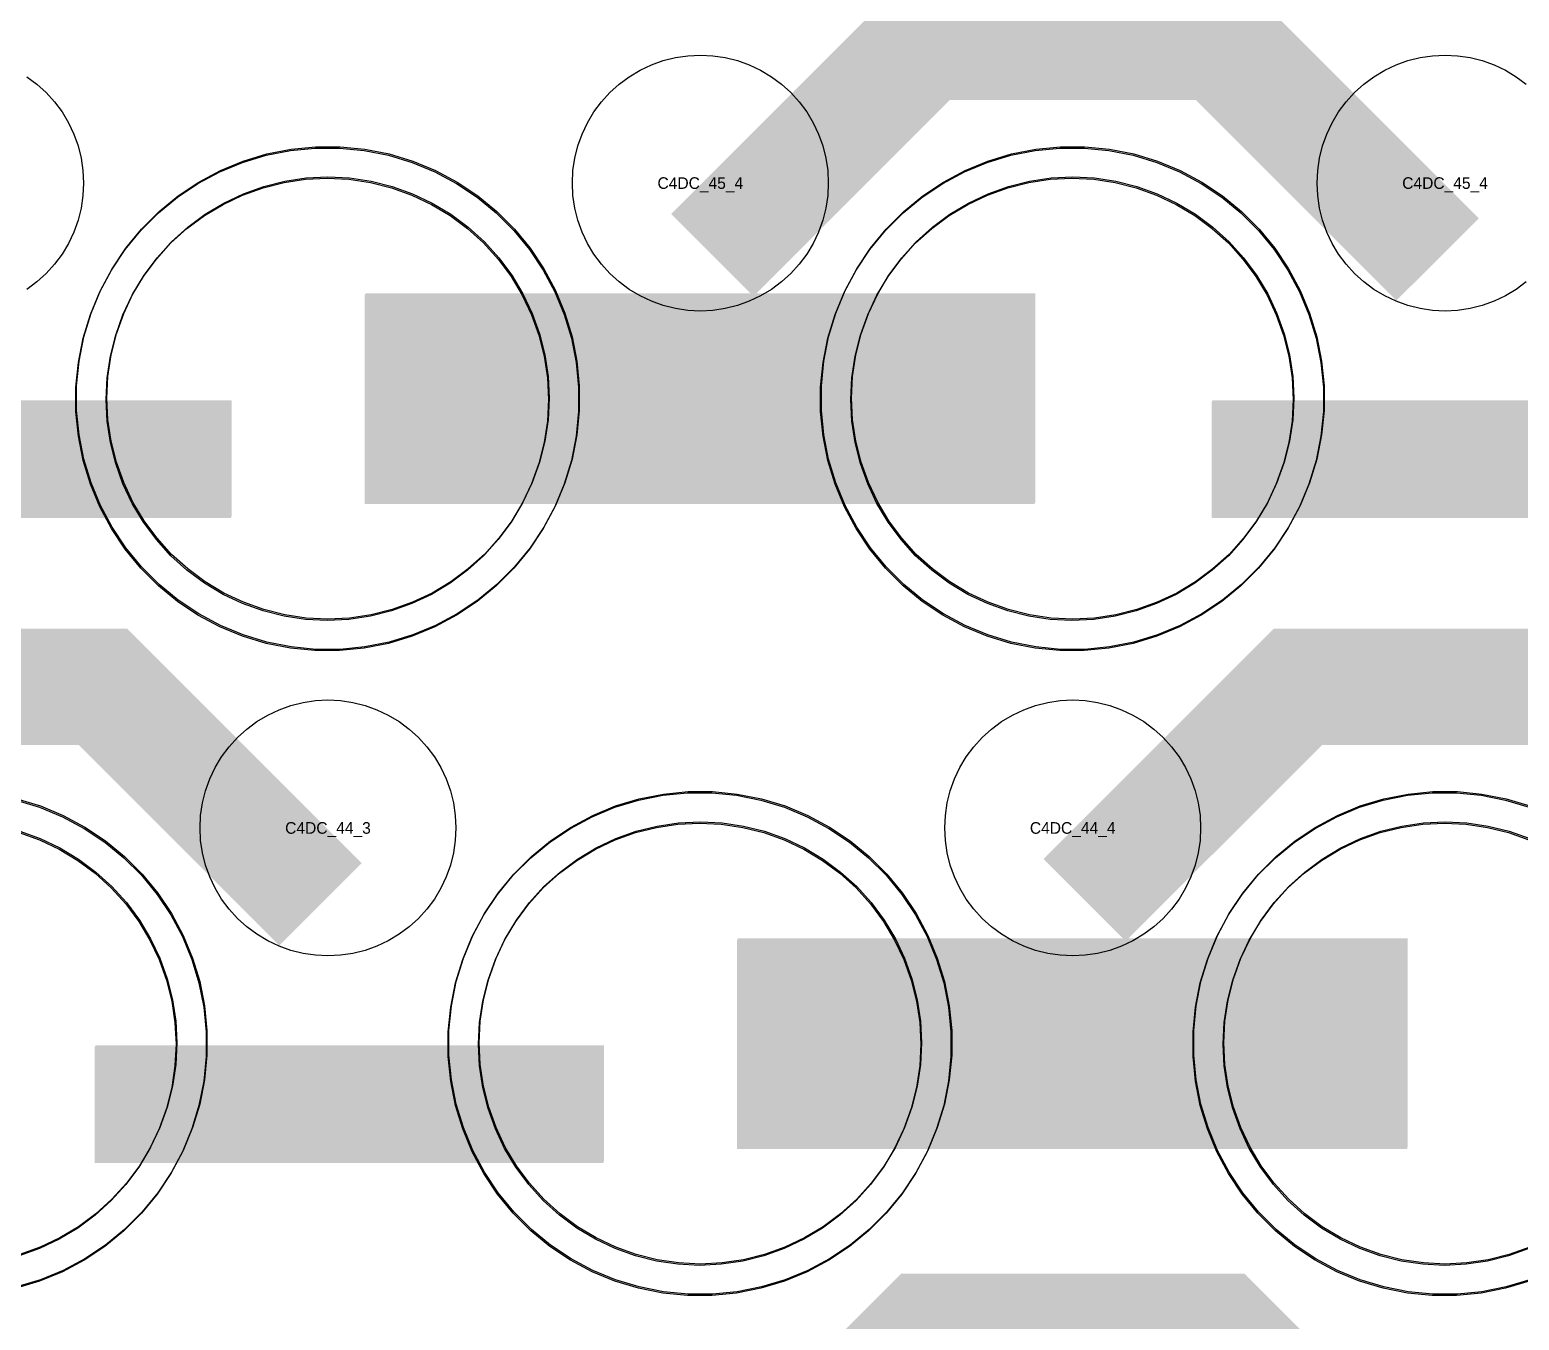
# Model space of a CAD drawing. Extents: x -11880 to 11880, y -14992 to 14992.
# Drawn here: x -10864.1 to -10544.1, y -8802.3 to -8525.1 of the extents above; entities that cross this region are included whole.
import ezdxf
from ezdxf.enums import TextEntityAlignment as Align

# ---------------------------------------------------------------- set-up
doc = ezdxf.new("R2010")
doc.units = 0
doc.header["$MEASUREMENT"] = 0
for name, color, linetype in [('GDS_775_DT_237', 138, 'CONTINUOUS'), ('RDL1_FS', 34, 'CONTINUOUS'), ('RDL_BS', 160, 'CONTINUOUS')]:
    doc.layers.add(name, color=color, linetype=linetype)

msp = doc.modelspace()

# ---------------------------------------------------------------- linework, layer by layer
at = {"layer": 'RDL1_FS'}
for points in [[(-10800, -8651.689), (-10804.657, -8651.46), (-10809.268, -8650.776), (-10813.791, -8649.644), (-10818.181, -8648.072), (-10822.395, -8646.08), (-10826.395, -8643.682), (-10830.14, -8640.904), (-10833.594, -8637.774), (-10836.724, -8634.32), (-10839.502, -8630.575), (-10841.9, -8626.575), (-10843.892, -8622.361), (-10845.464, -8617.971), (-10846.596, -8613.448), (-10847.28, -8608.837), (-10847.509, -8604.18), (-10847.28, -8599.523), (-10846.596, -8594.912), (-10845.464, -8590.389), (-10843.892, -8585.999), (-10841.9, -8581.785), (-10839.502, -8577.785), (-10836.724, -8574.04), (-10833.594, -8570.586), (-10830.14, -8567.456), (-10826.395, -8564.678), (-10822.395, -8562.28), (-10818.181, -8560.288), (-10813.791, -8558.716), (-10809.268, -8557.584), (-10804.657, -8556.9), (-10800, -8556.671), (-10795.343, -8556.9), (-10790.732, -8557.584), (-10786.209, -8558.716), (-10781.819, -8560.288), (-10777.605, -8562.28), (-10773.605, -8564.678), (-10769.86, -8567.456), (-10766.406, -8570.586), (-10763.276, -8574.04), (-10760.498, -8577.785), (-10758.1, -8581.785), (-10756.108, -8585.999), (-10754.536, -8590.389), (-10753.404, -8594.912), (-10752.72, -8599.523), (-10752.491, -8604.18), (-10752.72, -8608.837), (-10753.404, -8613.448), (-10754.536, -8617.971), (-10756.108, -8622.361), (-10758.1, -8626.575), (-10760.498, -8630.575), (-10763.276, -8634.32), (-10766.406, -8637.774), (-10769.86, -8640.904), (-10773.605, -8643.682), (-10777.605, -8646.08), (-10781.819, -8648.072), (-10786.209, -8649.644), (-10790.732, -8650.776), (-10795.343, -8651.46)], [(-10640, -8651.689), (-10644.657, -8651.46), (-10649.268, -8650.776), (-10653.791, -8649.644), (-10658.181, -8648.072), (-10662.395, -8646.08), (-10666.395, -8643.682), (-10670.14, -8640.904), (-10673.594, -8637.774), (-10676.724, -8634.32), (-10679.502, -8630.575), (-10681.9, -8626.575), (-10683.892, -8622.361), (-10685.464, -8617.971), (-10686.596, -8613.448), (-10687.28, -8608.837), (-10687.509, -8604.18), (-10687.28, -8599.523), (-10686.596, -8594.912), (-10685.464, -8590.389), (-10683.892, -8585.999), (-10681.9, -8581.785), (-10679.502, -8577.785), (-10676.724, -8574.04), (-10673.594, -8570.586), (-10670.14, -8567.456), (-10666.395, -8564.678), (-10662.395, -8562.28), (-10658.181, -8560.288), (-10653.791, -8558.716), (-10649.268, -8557.584), (-10644.657, -8556.9), (-10640, -8556.671), (-10635.343, -8556.9), (-10630.732, -8557.584), (-10626.209, -8558.716), (-10621.819, -8560.288), (-10617.605, -8562.28), (-10613.605, -8564.678), (-10609.86, -8567.456), (-10606.406, -8570.586), (-10603.276, -8574.04), (-10600.498, -8577.785), (-10598.1, -8581.785), (-10596.108, -8585.999), (-10594.536, -8590.389), (-10593.404, -8594.912), (-10592.72, -8599.523), (-10592.491, -8604.18), (-10592.72, -8608.837), (-10593.404, -8613.448), (-10594.536, -8617.971), (-10596.108, -8622.361), (-10598.1, -8626.575), (-10600.498, -8630.575), (-10603.276, -8634.32), (-10606.406, -8637.774), (-10609.86, -8640.904), (-10613.605, -8643.682), (-10617.605, -8646.08), (-10621.819, -8648.072), (-10626.209, -8649.644), (-10630.732, -8650.776), (-10635.343, -8651.46)], [(-10720, -8790.254), (-10724.657, -8790.025), (-10729.268, -8789.341), (-10733.791, -8788.209), (-10738.181, -8786.637), (-10742.395, -8784.645), (-10746.395, -8782.247), (-10750.14, -8779.469), (-10753.594, -8776.339), (-10756.724, -8772.885), (-10759.502, -8769.14), (-10761.9, -8765.14), (-10763.892, -8760.926), (-10765.464, -8756.536), (-10766.596, -8752.013), (-10767.28, -8747.402), (-10767.509, -8742.745), (-10767.28, -8738.088), (-10766.596, -8733.477), (-10765.464, -8728.954), (-10763.892, -8724.564), (-10761.9, -8720.35), (-10759.502, -8716.35), (-10756.724, -8712.605), (-10753.594, -8709.151), (-10750.14, -8706.021), (-10746.395, -8703.243), (-10742.395, -8700.845), (-10738.181, -8698.853), (-10733.791, -8697.281), (-10729.268, -8696.149), (-10724.657, -8695.465), (-10720, -8695.236), (-10715.343, -8695.465), (-10710.732, -8696.149), (-10706.209, -8697.281), (-10701.819, -8698.853), (-10697.605, -8700.845), (-10693.605, -8703.243), (-10689.86, -8706.021), (-10686.406, -8709.151), (-10683.276, -8712.605), (-10680.498, -8716.35), (-10678.1, -8720.35), (-10676.108, -8724.564), (-10674.536, -8728.954), (-10673.404, -8733.477), (-10672.72, -8738.088), (-10672.491, -8742.745), (-10672.72, -8747.402), (-10673.404, -8752.013), (-10674.536, -8756.536), (-10676.108, -8760.926), (-10678.1, -8765.14), (-10680.498, -8769.14), (-10683.276, -8772.885), (-10686.406, -8776.339), (-10689.86, -8779.469), (-10693.605, -8782.247), (-10697.605, -8784.645), (-10701.819, -8786.637), (-10706.209, -8788.209), (-10710.732, -8789.341), (-10715.343, -8790.025)]]:
    msp.add_lwpolyline(points, close=True, dxfattribs=at)
at = {"layer": 'RDL1_FS', "color": 241, "true_color": 0xf7abae}
for points in [[(-10800.149, -8651.971), (-10804.806, -8651.742), (-10809.417, -8651.058), (-10813.94, -8649.926), (-10818.33, -8648.354), (-10822.544, -8646.362), (-10826.544, -8643.964), (-10830.289, -8641.186), (-10833.743, -8638.056), (-10836.873, -8634.602), (-10839.651, -8630.857), (-10842.049, -8626.857), (-10844.041, -8622.643), (-10845.613, -8618.253), (-10846.745, -8613.73), (-10847.429, -8609.119), (-10847.658, -8604.462), (-10847.429, -8599.805), (-10846.745, -8595.194), (-10845.613, -8590.671), (-10844.041, -8586.281), (-10842.049, -8582.067), (-10839.651, -8578.067), (-10836.873, -8574.322), (-10833.743, -8570.868), (-10830.289, -8567.738), (-10826.544, -8564.96), (-10822.544, -8562.562), (-10818.33, -8560.57), (-10813.94, -8558.998), (-10809.417, -8557.866), (-10804.806, -8557.182), (-10800.149, -8556.953), (-10795.492, -8557.182), (-10790.881, -8557.866), (-10786.358, -8558.998), (-10781.968, -8560.57), (-10777.754, -8562.562), (-10773.754, -8564.96), (-10770.009, -8567.738), (-10766.555, -8570.868), (-10763.425, -8574.322), (-10760.647, -8578.067), (-10758.249, -8582.067), (-10756.257, -8586.281), (-10754.685, -8590.671), (-10753.553, -8595.194), (-10752.869, -8599.805), (-10752.64, -8604.462), (-10752.869, -8609.119), (-10753.553, -8613.73), (-10754.685, -8618.253), (-10756.257, -8622.643), (-10758.249, -8626.857), (-10760.647, -8630.857), (-10763.425, -8634.602), (-10766.555, -8638.056), (-10770.009, -8641.186), (-10773.754, -8643.964), (-10777.754, -8646.362), (-10781.968, -8648.354), (-10786.358, -8649.926), (-10790.881, -8651.058), (-10795.492, -8651.742)], [(-10640.149, -8651.971), (-10644.806, -8651.742), (-10649.417, -8651.058), (-10653.94, -8649.926), (-10658.33, -8648.354), (-10662.544, -8646.362), (-10666.544, -8643.964), (-10670.289, -8641.186), (-10673.743, -8638.056), (-10676.873, -8634.602), (-10679.651, -8630.857), (-10682.049, -8626.857), (-10684.041, -8622.643), (-10685.613, -8618.253), (-10686.745, -8613.73), (-10687.429, -8609.119), (-10687.658, -8604.462), (-10687.429, -8599.805), (-10686.745, -8595.194), (-10685.613, -8590.671), (-10684.041, -8586.281), (-10682.049, -8582.067), (-10679.651, -8578.067), (-10676.873, -8574.322), (-10673.743, -8570.868), (-10670.289, -8567.738), (-10666.544, -8564.96), (-10662.544, -8562.562), (-10658.33, -8560.57), (-10653.94, -8558.998), (-10649.417, -8557.866), (-10644.806, -8557.182), (-10640.149, -8556.953), (-10635.492, -8557.182), (-10630.881, -8557.866), (-10626.358, -8558.998), (-10621.968, -8560.57), (-10617.754, -8562.562), (-10613.754, -8564.96), (-10610.009, -8567.738), (-10606.555, -8570.868), (-10603.425, -8574.322), (-10600.647, -8578.067), (-10598.249, -8582.067), (-10596.257, -8586.281), (-10594.685, -8590.671), (-10593.553, -8595.194), (-10592.869, -8599.805), (-10592.64, -8604.462), (-10592.869, -8609.119), (-10593.553, -8613.73), (-10594.685, -8618.253), (-10596.257, -8622.643), (-10598.249, -8626.857), (-10600.647, -8630.857), (-10603.425, -8634.602), (-10606.555, -8638.056), (-10610.009, -8641.186), (-10613.754, -8643.964), (-10617.754, -8646.362), (-10621.968, -8648.354), (-10626.358, -8649.926), (-10630.881, -8651.058), (-10635.492, -8651.742)], [(-10720.149, -8790.536), (-10724.806, -8790.307), (-10729.417, -8789.623), (-10733.94, -8788.491), (-10738.33, -8786.919), (-10742.544, -8784.927), (-10746.544, -8782.529), (-10750.289, -8779.751), (-10753.743, -8776.621), (-10756.873, -8773.167), (-10759.651, -8769.422), (-10762.049, -8765.422), (-10764.041, -8761.208), (-10765.613, -8756.818), (-10766.745, -8752.295), (-10767.429, -8747.684), (-10767.658, -8743.027), (-10767.429, -8738.37), (-10766.745, -8733.759), (-10765.613, -8729.236), (-10764.041, -8724.846), (-10762.049, -8720.632), (-10759.651, -8716.632), (-10756.873, -8712.887), (-10753.743, -8709.433), (-10750.289, -8706.303), (-10746.544, -8703.525), (-10742.544, -8701.127), (-10738.33, -8699.135), (-10733.94, -8697.563), (-10729.417, -8696.431), (-10724.806, -8695.747), (-10720.149, -8695.518), (-10715.492, -8695.747), (-10710.881, -8696.431), (-10706.358, -8697.563), (-10701.968, -8699.135), (-10697.754, -8701.127), (-10693.754, -8703.525), (-10690.009, -8706.303), (-10686.555, -8709.433), (-10683.425, -8712.887), (-10680.647, -8716.632), (-10678.249, -8720.632), (-10676.257, -8724.846), (-10674.685, -8729.236), (-10673.553, -8733.759), (-10672.869, -8738.37), (-10672.64, -8743.027), (-10672.869, -8747.684), (-10673.553, -8752.295), (-10674.685, -8756.818), (-10676.257, -8761.208), (-10678.249, -8765.422), (-10680.647, -8769.422), (-10683.425, -8773.167), (-10686.555, -8776.621), (-10690.009, -8779.751), (-10693.754, -8782.529), (-10697.754, -8784.927), (-10701.968, -8786.919), (-10706.358, -8788.491), (-10710.881, -8789.623), (-10715.492, -8790.307)]]:
    msp.add_lwpolyline(points, close=True, dxfattribs=at)
for points in [[(-10792.147, -8604.462, 45, 45, 0), (-10720.147, -8604.462, 45, 45, 0)], [(-10720.147, -8604.462, 45, 45, 0), (-10648.147, -8604.462, 45, 45, 0)], [(-10712.147, -8743.027, 45, 45, 0), (-10640.147, -8743.027, 45, 45, 0)], [(-10640.147, -8743.027, 45, 45, 0), (-10568.147, -8743.027, 45, 45, 0)]]:
    msp.add_lwpolyline(points, format="xyseb", dxfattribs=at)
at = {"layer": 'RDL1_FS'}
for points in [[(-10791.998, -8604.18, 45, 45, 0), (-10719.998, -8604.18, 45, 45, 0)], [(-10719.998, -8604.18, 45, 45, 0), (-10647.998, -8604.18, 45, 45, 0)], [(-10711.998, -8742.745, 45, 45, 0), (-10639.998, -8742.745, 45, 45, 0)], [(-10639.998, -8742.745, 45, 45, 0), (-10567.998, -8742.745, 45, 45, 0)]]:
    msp.add_lwpolyline(points, format="xyseb", dxfattribs=at)
at = {"layer": 'RDL1_FS', "color": 241, "true_color": 0xf7abae}
for points in [[(-10866.358, -8697.563), (-10861.968, -8699.135), (-10857.754, -8701.127), (-10853.754, -8703.525), (-10850.009, -8706.303), (-10846.555, -8709.433), (-10843.425, -8712.887), (-10840.647, -8716.632), (-10838.249, -8720.632), (-10836.257, -8724.846), (-10834.685, -8729.236), (-10833.553, -8733.759), (-10832.869, -8738.37), (-10832.64, -8743.027), (-10832.869, -8747.684), (-10833.553, -8752.295), (-10834.685, -8756.818), (-10836.257, -8761.208), (-10838.249, -8765.422), (-10840.647, -8769.422), (-10843.425, -8773.167), (-10846.555, -8776.621), (-10850.009, -8779.751), (-10853.754, -8782.529), (-10857.754, -8784.927), (-10861.968, -8786.919), (-10866.358, -8788.491)], [(-10541.968, -8786.919), (-10546.358, -8788.491), (-10550.881, -8789.623), (-10555.492, -8790.307), (-10560.149, -8790.536), (-10564.806, -8790.307), (-10569.417, -8789.623), (-10573.94, -8788.491), (-10578.33, -8786.919), (-10582.544, -8784.927), (-10586.544, -8782.529), (-10590.289, -8779.751), (-10593.743, -8776.621), (-10596.873, -8773.167), (-10599.651, -8769.422), (-10602.049, -8765.422), (-10604.041, -8761.208), (-10605.613, -8756.818), (-10606.745, -8752.295), (-10607.429, -8747.684), (-10607.658, -8743.027), (-10607.429, -8738.37), (-10606.745, -8733.759), (-10605.613, -8729.236), (-10604.041, -8724.846), (-10602.049, -8720.632), (-10599.651, -8716.632), (-10596.873, -8712.887), (-10593.743, -8709.433), (-10590.289, -8706.303), (-10586.544, -8703.525), (-10582.544, -8701.127), (-10578.33, -8699.135), (-10573.94, -8697.563), (-10569.417, -8696.431), (-10564.806, -8695.747), (-10560.149, -8695.518), (-10555.492, -8695.747), (-10550.881, -8696.431), (-10546.358, -8697.563), (-10541.968, -8699.135)]]:
    msp.add_lwpolyline(points, dxfattribs=at)
at = {"layer": 'RDL1_FS'}
for points in [[(-10866.209, -8697.281), (-10861.819, -8698.853), (-10857.605, -8700.845), (-10853.605, -8703.243), (-10849.86, -8706.021), (-10846.406, -8709.151), (-10843.276, -8712.605), (-10840.498, -8716.35), (-10838.1, -8720.35), (-10836.108, -8724.564), (-10834.536, -8728.954), (-10833.404, -8733.477), (-10832.72, -8738.088), (-10832.491, -8742.745), (-10832.72, -8747.402), (-10833.404, -8752.013), (-10834.536, -8756.536), (-10836.108, -8760.926), (-10838.1, -8765.14), (-10840.498, -8769.14), (-10843.276, -8772.885), (-10846.406, -8776.339), (-10849.86, -8779.469), (-10853.605, -8782.247), (-10857.605, -8784.645), (-10861.819, -8786.637), (-10866.209, -8788.209)], [(-10541.819, -8786.637), (-10546.209, -8788.209), (-10550.732, -8789.341), (-10555.343, -8790.025), (-10560, -8790.254), (-10564.657, -8790.025), (-10569.268, -8789.341), (-10573.791, -8788.209), (-10578.181, -8786.637), (-10582.395, -8784.645), (-10586.395, -8782.247), (-10590.14, -8779.469), (-10593.594, -8776.339), (-10596.724, -8772.885), (-10599.502, -8769.14), (-10601.9, -8765.14), (-10603.892, -8760.926), (-10605.464, -8756.536), (-10606.596, -8752.013), (-10607.28, -8747.402), (-10607.509, -8742.745), (-10607.28, -8738.088), (-10606.596, -8733.477), (-10605.464, -8728.954), (-10603.892, -8724.564), (-10601.9, -8720.35), (-10599.502, -8716.35), (-10596.724, -8712.605), (-10593.594, -8709.151), (-10590.14, -8706.021), (-10586.395, -8703.243), (-10582.395, -8700.845), (-10578.181, -8698.853), (-10573.791, -8697.281), (-10569.268, -8696.149), (-10564.657, -8695.465), (-10560, -8695.236), (-10555.343, -8695.465), (-10550.732, -8696.149), (-10546.209, -8697.281), (-10541.819, -8698.853)]]:
    msp.add_lwpolyline(points, dxfattribs=at)
at = {"layer": 'RDL_BS'}
for points in [[(-10717.438, -8573.494, 25, 25, 0), (-10671.623, -8527.679, 25, 25, 0), (-10638.07, -8527.679, 25, 25, 0)], [(-10561.599, -8574.393, 25, 25, 0), (-10608.313, -8527.679, 25, 25, 0), (-10638.071, -8527.679, 25, 25, 0)], [(-10929.984, -8617.193, 25, 25, 0), (-10820.719, -8617.193, 25, 25, 0)], [(-10609.984, -8617.193, 25, 25, 0), (-10500.719, -8617.193, 25, 25, 0)], [(-10801.599, -8712.958, 25, 25, 0), (-10848.313, -8666.244, 25, 25, 0), (-10878.071, -8666.244, 25, 25, 0)], [(-10637.438, -8712.059, 25, 25, 0), (-10591.623, -8666.244, 25, 25, 0), (-10558.07, -8666.244, 25, 25, 0)], [(-10481.599, -8712.958, 25, 25, 0), (-10528.313, -8666.244, 25, 25, 0), (-10558.071, -8666.244, 25, 25, 0)], [(-10849.984, -8755.758, 25, 25, 0), (-10740.719, -8755.758, 25, 25, 0)], [(-10717.438, -8850.624, 25, 25, 0), (-10671.623, -8804.809, 25, 25, 0), (-10638.07, -8804.809, 25, 25, 0)], [(-10561.599, -8851.523, 25, 25, 0), (-10608.313, -8804.809, 25, 25, 0), (-10638.071, -8804.809, 25, 25, 0)]]:
    msp.add_lwpolyline(points, format="xyseb", dxfattribs=at)
for points in [[(-10720, -8585.486), (-10722.693, -8585.354), (-10725.365, -8584.958), (-10727.984, -8584.301), (-10730.519, -8583.394), (-10732.956, -8582.242), (-10735.28, -8580.849), (-10737.443, -8579.246), (-10739.442, -8577.434), (-10741.254, -8575.435), (-10742.857, -8573.272), (-10744.25, -8570.948), (-10745.402, -8568.511), (-10746.309, -8565.976), (-10746.966, -8563.357), (-10747.362, -8560.685), (-10747.494, -8557.992), (-10747.362, -8555.299), (-10746.966, -8552.627), (-10746.309, -8550.008), (-10745.402, -8547.473), (-10744.25, -8545.036), (-10742.857, -8542.712), (-10741.254, -8540.549), (-10739.442, -8538.55), (-10737.443, -8536.738), (-10735.28, -8535.135), (-10732.956, -8533.742), (-10730.519, -8532.59), (-10727.984, -8531.683), (-10725.365, -8531.026), (-10722.693, -8530.63), (-10720, -8530.498), (-10717.307, -8530.63), (-10714.635, -8531.026), (-10712.016, -8531.683), (-10709.481, -8532.59), (-10707.044, -8533.742), (-10704.72, -8535.135), (-10702.557, -8536.738), (-10700.558, -8538.55), (-10698.746, -8540.549), (-10697.143, -8542.712), (-10695.75, -8545.036), (-10694.598, -8547.473), (-10693.691, -8550.008), (-10693.034, -8552.627), (-10692.638, -8555.299), (-10692.506, -8557.992), (-10692.638, -8560.685), (-10693.034, -8563.357), (-10693.691, -8565.976), (-10694.598, -8568.511), (-10695.75, -8570.948), (-10697.143, -8573.272), (-10698.746, -8575.435), (-10700.558, -8577.434), (-10702.557, -8579.246), (-10704.72, -8580.849), (-10707.044, -8582.242), (-10709.481, -8583.394), (-10712.016, -8584.301), (-10714.635, -8584.958), (-10717.307, -8585.354)], [(-10802.644, -8658.18), (-10807.938, -8657.663), (-10813.165, -8656.617), (-10818.205, -8655.086), (-10823.115, -8653.055), (-10827.777, -8650.563), (-10832.191, -8647.616), (-10836.292, -8644.254), (-10840.074, -8640.472), (-10843.436, -8636.371), (-10846.383, -8631.957), (-10848.875, -8627.295), (-10850.906, -8622.385), (-10852.437, -8617.345), (-10853.483, -8612.118), (-10854, -8606.824), (-10854, -8601.536), (-10853.483, -8596.242), (-10852.437, -8591.015), (-10850.906, -8585.975), (-10848.875, -8581.065), (-10846.383, -8576.403), (-10843.436, -8571.989), (-10840.074, -8567.888), (-10836.292, -8564.106), (-10832.191, -8560.744), (-10827.777, -8557.797), (-10823.115, -8555.305), (-10818.205, -8553.274), (-10813.165, -8551.743), (-10807.938, -8550.697), (-10802.644, -8550.18), (-10797.356, -8550.18), (-10792.062, -8550.697), (-10786.835, -8551.743), (-10781.795, -8553.274), (-10776.885, -8555.305), (-10772.223, -8557.797), (-10767.809, -8560.744), (-10763.708, -8564.106), (-10759.926, -8567.888), (-10756.564, -8571.989), (-10753.617, -8576.403), (-10751.125, -8581.065), (-10749.094, -8585.975), (-10747.563, -8591.015), (-10746.517, -8596.242), (-10746, -8601.536), (-10746, -8606.824), (-10746.517, -8612.118), (-10747.563, -8617.345), (-10749.094, -8622.385), (-10751.125, -8627.295), (-10753.617, -8631.957), (-10756.564, -8636.371), (-10759.926, -8640.472), (-10763.708, -8644.254), (-10767.809, -8647.616), (-10772.223, -8650.563), (-10776.885, -8653.055), (-10781.795, -8655.086), (-10786.835, -8656.617), (-10792.062, -8657.663), (-10797.356, -8658.18)], [(-10642.644, -8658.18), (-10647.938, -8657.663), (-10653.165, -8656.617), (-10658.205, -8655.086), (-10663.115, -8653.055), (-10667.777, -8650.563), (-10672.191, -8647.616), (-10676.292, -8644.254), (-10680.074, -8640.472), (-10683.436, -8636.371), (-10686.383, -8631.957), (-10688.875, -8627.295), (-10690.906, -8622.385), (-10692.437, -8617.345), (-10693.483, -8612.118), (-10694, -8606.824), (-10694, -8601.536), (-10693.483, -8596.242), (-10692.437, -8591.015), (-10690.906, -8585.975), (-10688.875, -8581.065), (-10686.383, -8576.403), (-10683.436, -8571.989), (-10680.074, -8567.888), (-10676.292, -8564.106), (-10672.191, -8560.744), (-10667.777, -8557.797), (-10663.115, -8555.305), (-10658.205, -8553.274), (-10653.165, -8551.743), (-10647.938, -8550.697), (-10642.644, -8550.18), (-10637.356, -8550.18), (-10632.062, -8550.697), (-10626.835, -8551.743), (-10621.795, -8553.274), (-10616.885, -8555.305), (-10612.223, -8557.797), (-10607.809, -8560.744), (-10603.708, -8564.106), (-10599.926, -8567.888), (-10596.564, -8571.989), (-10593.617, -8576.403), (-10591.125, -8581.065), (-10589.094, -8585.975), (-10587.563, -8591.015), (-10586.517, -8596.242), (-10586, -8601.536), (-10586, -8606.824), (-10586.517, -8612.118), (-10587.563, -8617.345), (-10589.094, -8622.385), (-10591.125, -8627.295), (-10593.617, -8631.957), (-10596.564, -8636.371), (-10599.926, -8640.472), (-10603.708, -8644.254), (-10607.809, -8647.616), (-10612.223, -8650.563), (-10616.885, -8653.055), (-10621.795, -8655.086), (-10626.835, -8656.617), (-10632.062, -8657.663), (-10637.356, -8658.18)], [(-10800, -8724.051), (-10802.693, -8723.919), (-10805.365, -8723.523), (-10807.984, -8722.866), (-10810.519, -8721.959), (-10812.956, -8720.807), (-10815.28, -8719.414), (-10817.443, -8717.811), (-10819.442, -8715.999), (-10821.254, -8714), (-10822.857, -8711.837), (-10824.25, -8709.513), (-10825.402, -8707.076), (-10826.309, -8704.541), (-10826.966, -8701.922), (-10827.362, -8699.25), (-10827.494, -8696.557), (-10827.362, -8693.864), (-10826.966, -8691.192), (-10826.309, -8688.573), (-10825.402, -8686.038), (-10824.25, -8683.601), (-10822.857, -8681.277), (-10821.254, -8679.114), (-10819.442, -8677.115), (-10817.443, -8675.303), (-10815.28, -8673.7), (-10812.956, -8672.307), (-10810.519, -8671.155), (-10807.984, -8670.248), (-10805.365, -8669.591), (-10802.693, -8669.195), (-10800, -8669.063), (-10797.307, -8669.195), (-10794.635, -8669.591), (-10792.016, -8670.248), (-10789.481, -8671.155), (-10787.044, -8672.307), (-10784.72, -8673.7), (-10782.557, -8675.303), (-10780.558, -8677.115), (-10778.746, -8679.114), (-10777.143, -8681.277), (-10775.75, -8683.601), (-10774.598, -8686.038), (-10773.691, -8688.573), (-10773.034, -8691.192), (-10772.638, -8693.864), (-10772.506, -8696.557), (-10772.638, -8699.25), (-10773.034, -8701.922), (-10773.691, -8704.541), (-10774.598, -8707.076), (-10775.75, -8709.513), (-10777.143, -8711.837), (-10778.746, -8714), (-10780.558, -8715.999), (-10782.557, -8717.811), (-10784.72, -8719.414), (-10787.044, -8720.807), (-10789.481, -8721.959), (-10792.016, -8722.866), (-10794.635, -8723.523), (-10797.307, -8723.919)], [(-10640, -8724.051), (-10642.693, -8723.919), (-10645.365, -8723.523), (-10647.984, -8722.866), (-10650.519, -8721.959), (-10652.956, -8720.807), (-10655.28, -8719.414), (-10657.443, -8717.811), (-10659.442, -8715.999), (-10661.254, -8714), (-10662.857, -8711.837), (-10664.25, -8709.513), (-10665.402, -8707.076), (-10666.309, -8704.541), (-10666.966, -8701.922), (-10667.362, -8699.25), (-10667.494, -8696.557), (-10667.362, -8693.864), (-10666.966, -8691.192), (-10666.309, -8688.573), (-10665.402, -8686.038), (-10664.25, -8683.601), (-10662.857, -8681.277), (-10661.254, -8679.114), (-10659.442, -8677.115), (-10657.443, -8675.303), (-10655.28, -8673.7), (-10652.956, -8672.307), (-10650.519, -8671.155), (-10647.984, -8670.248), (-10645.365, -8669.591), (-10642.693, -8669.195), (-10640, -8669.063), (-10637.307, -8669.195), (-10634.635, -8669.591), (-10632.016, -8670.248), (-10629.481, -8671.155), (-10627.044, -8672.307), (-10624.72, -8673.7), (-10622.557, -8675.303), (-10620.558, -8677.115), (-10618.746, -8679.114), (-10617.143, -8681.277), (-10615.75, -8683.601), (-10614.598, -8686.038), (-10613.691, -8688.573), (-10613.034, -8691.192), (-10612.638, -8693.864), (-10612.506, -8696.557), (-10612.638, -8699.25), (-10613.034, -8701.922), (-10613.691, -8704.541), (-10614.598, -8707.076), (-10615.75, -8709.513), (-10617.143, -8711.837), (-10618.746, -8714), (-10620.558, -8715.999), (-10622.557, -8717.811), (-10624.72, -8719.414), (-10627.044, -8720.807), (-10629.481, -8721.959), (-10632.016, -8722.866), (-10634.635, -8723.523), (-10637.307, -8723.919)], [(-10722.644, -8796.745), (-10727.938, -8796.228), (-10733.165, -8795.182), (-10738.205, -8793.651), (-10743.115, -8791.62), (-10747.777, -8789.128), (-10752.191, -8786.181), (-10756.292, -8782.819), (-10760.074, -8779.037), (-10763.436, -8774.936), (-10766.383, -8770.522), (-10768.875, -8765.86), (-10770.906, -8760.95), (-10772.437, -8755.91), (-10773.483, -8750.683), (-10774, -8745.389), (-10774, -8740.101), (-10773.483, -8734.807), (-10772.437, -8729.58), (-10770.906, -8724.54), (-10768.875, -8719.63), (-10766.383, -8714.968), (-10763.436, -8710.554), (-10760.074, -8706.453), (-10756.292, -8702.671), (-10752.191, -8699.309), (-10747.777, -8696.362), (-10743.115, -8693.87), (-10738.205, -8691.839), (-10733.165, -8690.308), (-10727.938, -8689.262), (-10722.644, -8688.745), (-10717.356, -8688.745), (-10712.062, -8689.262), (-10706.835, -8690.308), (-10701.795, -8691.839), (-10696.885, -8693.87), (-10692.223, -8696.362), (-10687.809, -8699.309), (-10683.708, -8702.671), (-10679.926, -8706.453), (-10676.564, -8710.554), (-10673.617, -8714.968), (-10671.125, -8719.63), (-10669.094, -8724.54), (-10667.563, -8729.58), (-10666.517, -8734.807), (-10666, -8740.101), (-10666, -8745.389), (-10666.517, -8750.683), (-10667.563, -8755.91), (-10669.094, -8760.95), (-10671.125, -8765.86), (-10673.617, -8770.522), (-10676.564, -8774.936), (-10679.926, -8779.037), (-10683.708, -8782.819), (-10687.809, -8786.181), (-10692.223, -8789.128), (-10696.885, -8791.62), (-10701.795, -8793.651), (-10706.835, -8795.182), (-10712.062, -8796.228), (-10717.356, -8796.745)]]:
    msp.add_lwpolyline(points, close=True, dxfattribs=at)
for points in [[(-10542.557, -8579.246), (-10544.72, -8580.849), (-10547.044, -8582.242), (-10549.481, -8583.394), (-10552.016, -8584.301), (-10554.635, -8584.958), (-10557.307, -8585.354), (-10560, -8585.486), (-10562.693, -8585.354), (-10565.365, -8584.958), (-10567.984, -8584.301), (-10570.519, -8583.394), (-10572.956, -8582.242), (-10575.28, -8580.849), (-10577.443, -8579.246), (-10579.442, -8577.434), (-10581.254, -8575.435), (-10582.857, -8573.272), (-10584.25, -8570.948), (-10585.402, -8568.511), (-10586.309, -8565.976), (-10586.966, -8563.357), (-10587.362, -8560.685), (-10587.494, -8557.992), (-10587.362, -8555.299), (-10586.966, -8552.627), (-10586.309, -8550.008), (-10585.402, -8547.473), (-10584.25, -8545.036), (-10582.857, -8542.712), (-10581.254, -8540.549), (-10579.442, -8538.55), (-10577.443, -8536.738), (-10575.28, -8535.135), (-10572.956, -8533.742), (-10570.519, -8532.59), (-10567.984, -8531.683), (-10565.365, -8531.026), (-10562.693, -8530.63), (-10560, -8530.498), (-10557.307, -8530.63), (-10554.635, -8531.026), (-10552.016, -8531.683), (-10549.481, -8532.59), (-10547.044, -8533.742), (-10544.72, -8535.135), (-10542.557, -8536.738)], [(-10864.72, -8535.135), (-10862.557, -8536.738), (-10860.558, -8538.55), (-10858.746, -8540.549), (-10857.143, -8542.712), (-10855.75, -8545.036), (-10854.598, -8547.473), (-10853.691, -8550.008), (-10853.034, -8552.627), (-10852.638, -8555.299), (-10852.506, -8557.992), (-10852.638, -8560.685), (-10853.034, -8563.357), (-10853.691, -8565.976), (-10854.598, -8568.511), (-10855.75, -8570.948), (-10857.143, -8573.272), (-10858.746, -8575.435), (-10860.558, -8577.434), (-10862.557, -8579.246), (-10864.72, -8580.849)], [(-10866.835, -8690.308), (-10861.795, -8691.839), (-10856.885, -8693.87), (-10852.223, -8696.362), (-10847.809, -8699.309), (-10843.708, -8702.671), (-10839.926, -8706.453), (-10836.564, -8710.554), (-10833.617, -8714.968), (-10831.125, -8719.63), (-10829.094, -8724.54), (-10827.563, -8729.58), (-10826.517, -8734.807), (-10826, -8740.101), (-10826, -8745.389), (-10826.517, -8750.683), (-10827.563, -8755.91), (-10829.094, -8760.95), (-10831.125, -8765.86), (-10833.617, -8770.522), (-10836.564, -8774.936), (-10839.926, -8779.037), (-10843.708, -8782.819), (-10847.809, -8786.181), (-10852.223, -8789.128), (-10856.885, -8791.62), (-10861.795, -8793.651), (-10866.835, -8795.182)], [(-10541.795, -8793.651), (-10546.835, -8795.182), (-10552.062, -8796.228), (-10557.356, -8796.745), (-10562.644, -8796.745), (-10567.938, -8796.228), (-10573.165, -8795.182), (-10578.205, -8793.651), (-10583.115, -8791.62), (-10587.777, -8789.128), (-10592.191, -8786.181), (-10596.292, -8782.819), (-10600.074, -8779.037), (-10603.436, -8774.936), (-10606.383, -8770.522), (-10608.875, -8765.86), (-10610.906, -8760.95), (-10612.437, -8755.91), (-10613.483, -8750.683), (-10614, -8745.389), (-10614, -8740.101), (-10613.483, -8734.807), (-10612.437, -8729.58), (-10610.906, -8724.54), (-10608.875, -8719.63), (-10606.383, -8714.968), (-10603.436, -8710.554), (-10600.074, -8706.453), (-10596.292, -8702.671), (-10592.191, -8699.309), (-10587.777, -8696.362), (-10583.115, -8693.87), (-10578.205, -8691.839), (-10573.165, -8690.308), (-10567.938, -8689.262), (-10562.644, -8688.745), (-10557.356, -8688.745), (-10552.062, -8689.262), (-10546.835, -8690.308), (-10541.795, -8691.839)]]:
    msp.add_lwpolyline(points, dxfattribs=at)
at = {"layer": 'RDL_BS', "color": 241, "true_color": 0xf7abae}
for points in [[(-10802.793, -8658.462), (-10808.087, -8657.945), (-10813.314, -8656.899), (-10818.354, -8655.368), (-10823.264, -8653.337), (-10827.926, -8650.845), (-10832.34, -8647.898), (-10836.441, -8644.536), (-10840.223, -8640.754), (-10843.585, -8636.653), (-10846.532, -8632.239), (-10849.024, -8627.577), (-10851.055, -8622.667), (-10852.586, -8617.627), (-10853.632, -8612.4), (-10854.149, -8607.106), (-10854.149, -8601.818), (-10853.632, -8596.524), (-10852.586, -8591.297), (-10851.055, -8586.257), (-10849.024, -8581.347), (-10846.532, -8576.685), (-10843.585, -8572.271), (-10840.223, -8568.17), (-10836.441, -8564.388), (-10832.34, -8561.026), (-10827.926, -8558.079), (-10823.264, -8555.587), (-10818.354, -8553.556), (-10813.314, -8552.025), (-10808.087, -8550.979), (-10802.793, -8550.462), (-10797.505, -8550.462), (-10792.211, -8550.979), (-10786.984, -8552.025), (-10781.944, -8553.556), (-10777.034, -8555.587), (-10772.372, -8558.079), (-10767.958, -8561.026), (-10763.857, -8564.388), (-10760.075, -8568.17), (-10756.713, -8572.271), (-10753.766, -8576.685), (-10751.274, -8581.347), (-10749.243, -8586.257), (-10747.712, -8591.297), (-10746.666, -8596.524), (-10746.149, -8601.818), (-10746.149, -8607.106), (-10746.666, -8612.4), (-10747.712, -8617.627), (-10749.243, -8622.667), (-10751.274, -8627.577), (-10753.766, -8632.239), (-10756.713, -8636.653), (-10760.075, -8640.754), (-10763.857, -8644.536), (-10767.958, -8647.898), (-10772.372, -8650.845), (-10777.034, -8653.337), (-10781.944, -8655.368), (-10786.984, -8656.899), (-10792.211, -8657.945), (-10797.505, -8658.462)], [(-10642.793, -8658.462), (-10648.087, -8657.945), (-10653.314, -8656.899), (-10658.354, -8655.368), (-10663.264, -8653.337), (-10667.926, -8650.845), (-10672.34, -8647.898), (-10676.441, -8644.536), (-10680.223, -8640.754), (-10683.585, -8636.653), (-10686.532, -8632.239), (-10689.024, -8627.577), (-10691.055, -8622.667), (-10692.586, -8617.627), (-10693.632, -8612.4), (-10694.149, -8607.106), (-10694.149, -8601.818), (-10693.632, -8596.524), (-10692.586, -8591.297), (-10691.055, -8586.257), (-10689.024, -8581.347), (-10686.532, -8576.685), (-10683.585, -8572.271), (-10680.223, -8568.17), (-10676.441, -8564.388), (-10672.34, -8561.026), (-10667.926, -8558.079), (-10663.264, -8555.587), (-10658.354, -8553.556), (-10653.314, -8552.025), (-10648.087, -8550.979), (-10642.793, -8550.462), (-10637.505, -8550.462), (-10632.211, -8550.979), (-10626.984, -8552.025), (-10621.944, -8553.556), (-10617.034, -8555.587), (-10612.372, -8558.079), (-10607.958, -8561.026), (-10603.857, -8564.388), (-10600.075, -8568.17), (-10596.713, -8572.271), (-10593.766, -8576.685), (-10591.274, -8581.347), (-10589.243, -8586.257), (-10587.712, -8591.297), (-10586.666, -8596.524), (-10586.149, -8601.818), (-10586.149, -8607.106), (-10586.666, -8612.4), (-10587.712, -8617.627), (-10589.243, -8622.667), (-10591.274, -8627.577), (-10593.766, -8632.239), (-10596.713, -8636.653), (-10600.075, -8640.754), (-10603.857, -8644.536), (-10607.958, -8647.898), (-10612.372, -8650.845), (-10617.034, -8653.337), (-10621.944, -8655.368), (-10626.984, -8656.899), (-10632.211, -8657.945), (-10637.505, -8658.462)], [(-10722.793, -8797.027), (-10728.087, -8796.51), (-10733.314, -8795.464), (-10738.354, -8793.933), (-10743.264, -8791.902), (-10747.926, -8789.41), (-10752.34, -8786.463), (-10756.441, -8783.101), (-10760.223, -8779.319), (-10763.585, -8775.218), (-10766.532, -8770.804), (-10769.024, -8766.142), (-10771.055, -8761.232), (-10772.586, -8756.192), (-10773.632, -8750.965), (-10774.149, -8745.671), (-10774.149, -8740.383), (-10773.632, -8735.089), (-10772.586, -8729.862), (-10771.055, -8724.822), (-10769.024, -8719.912), (-10766.532, -8715.25), (-10763.585, -8710.836), (-10760.223, -8706.735), (-10756.441, -8702.953), (-10752.34, -8699.591), (-10747.926, -8696.644), (-10743.264, -8694.152), (-10738.354, -8692.121), (-10733.314, -8690.59), (-10728.087, -8689.544), (-10722.793, -8689.027), (-10717.505, -8689.027), (-10712.211, -8689.544), (-10706.984, -8690.59), (-10701.944, -8692.121), (-10697.034, -8694.152), (-10692.372, -8696.644), (-10687.958, -8699.591), (-10683.857, -8702.953), (-10680.075, -8706.735), (-10676.713, -8710.836), (-10673.766, -8715.25), (-10671.274, -8719.912), (-10669.243, -8724.822), (-10667.712, -8729.862), (-10666.666, -8735.089), (-10666.149, -8740.383), (-10666.149, -8745.671), (-10666.666, -8750.965), (-10667.712, -8756.192), (-10669.243, -8761.232), (-10671.274, -8766.142), (-10673.766, -8770.804), (-10676.713, -8775.218), (-10680.075, -8779.319), (-10683.857, -8783.101), (-10687.958, -8786.463), (-10692.372, -8789.41), (-10697.034, -8791.902), (-10701.944, -8793.933), (-10706.984, -8795.464), (-10712.211, -8796.51), (-10717.505, -8797.027)]]:
    msp.add_lwpolyline(points, close=True, dxfattribs=at)
for points in [[(-10930.133, -8617.475, 25, 25, 0), (-10820.868, -8617.475, 25, 25, 0)], [(-10610.133, -8617.475, 25, 25, 0), (-10500.868, -8617.475, 25, 25, 0)], [(-10850.133, -8756.04, 25, 25, 0), (-10740.868, -8756.04, 25, 25, 0)]]:
    msp.add_lwpolyline(points, format="xyseb", dxfattribs=at)
for points in [[(-10866.984, -8690.59), (-10861.944, -8692.121), (-10857.034, -8694.152), (-10852.372, -8696.644), (-10847.958, -8699.591), (-10843.857, -8702.953), (-10840.075, -8706.735), (-10836.713, -8710.836), (-10833.766, -8715.25), (-10831.274, -8719.912), (-10829.243, -8724.822), (-10827.712, -8729.862), (-10826.666, -8735.089), (-10826.149, -8740.383), (-10826.149, -8745.671), (-10826.666, -8750.965), (-10827.712, -8756.192), (-10829.243, -8761.232), (-10831.274, -8766.142), (-10833.766, -8770.804), (-10836.713, -8775.218), (-10840.075, -8779.319), (-10843.857, -8783.101), (-10847.958, -8786.463), (-10852.372, -8789.41), (-10857.034, -8791.902), (-10861.944, -8793.933), (-10866.984, -8795.464)], [(-10541.944, -8793.933), (-10546.984, -8795.464), (-10552.211, -8796.51), (-10557.505, -8797.027), (-10562.793, -8797.027), (-10568.087, -8796.51), (-10573.314, -8795.464), (-10578.354, -8793.933), (-10583.264, -8791.902), (-10587.926, -8789.41), (-10592.34, -8786.463), (-10596.441, -8783.101), (-10600.223, -8779.319), (-10603.585, -8775.218), (-10606.532, -8770.804), (-10609.024, -8766.142), (-10611.055, -8761.232), (-10612.586, -8756.192), (-10613.632, -8750.965), (-10614.149, -8745.671), (-10614.149, -8740.383), (-10613.632, -8735.089), (-10612.586, -8729.862), (-10611.055, -8724.822), (-10609.024, -8719.912), (-10606.532, -8715.25), (-10603.585, -8710.836), (-10600.223, -8706.735), (-10596.441, -8702.953), (-10592.34, -8699.591), (-10587.926, -8696.644), (-10583.264, -8694.152), (-10578.354, -8692.121), (-10573.314, -8690.59), (-10568.087, -8689.544), (-10562.793, -8689.027), (-10557.505, -8689.027), (-10552.211, -8689.544), (-10546.984, -8690.59), (-10541.944, -8692.121)]]:
    msp.add_lwpolyline(points, dxfattribs=at)

# ---------------------------------------------------------------- texts
at = {"layer": 'GDS_775_DT_237'}
for s, p in [('C4DC_45_4', (-10720, -8557.992)), ('C4DC_45_4', (-10720, -8557.992)), ('C4DC_45_4', (-10560, -8557.992)), ('C4DC_45_4', (-10560, -8557.992)), ('C4DC_44_3', (-10800, -8696.557)), ('C4DC_44_3', (-10800, -8696.557)), ('C4DC_44_4', (-10640, -8696.557)), ('C4DC_44_4', (-10640, -8696.557))]:
    msp.add_text(s, height=2.5, dxfattribs=at).set_placement(p, align=Align.MIDDLE_CENTER)

doc.saveas('drawing.dxf')
